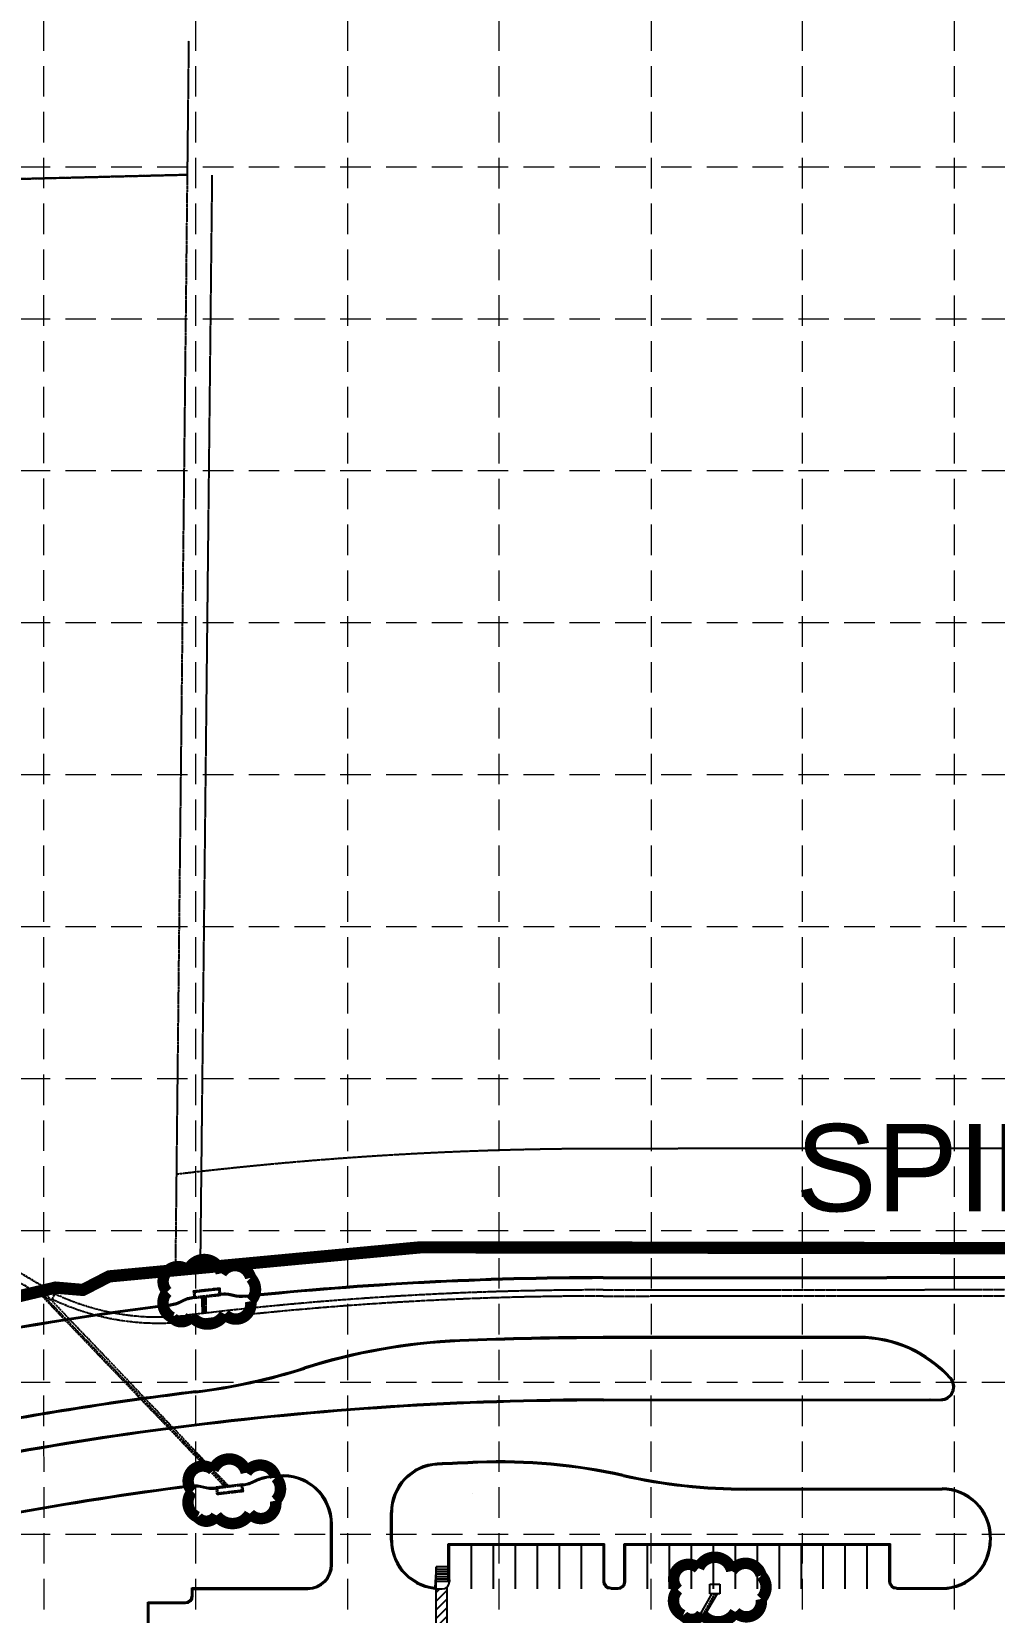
# Model space of a CAD drawing. Header units: inches. Extents: x 2412594 to 2415086, y 7034205 to 7038188.
# Drawn here: x 2413152 to 2413546, y 7036786 to 7037433 of the extents above; entities that cross this region are included whole.
import ezdxf

# ---------------------------------------------------------------- set-up
doc = ezdxf.new("R2010")
doc.units = ezdxf.units.IN
doc.header["$MEASUREMENT"] = 0
for name, pattern in [('2752-06.112 Base Storm$0$CNTRLN', [1.125, 0.75, -0.125, 0.125, -0.125]), ('ESMT', [0.32, 0.24, -0.08]), ('HIDDEN', [0.375, 0.25, -0.125]), ('PL', [1.25, 0.625, -0.125, 0.125, -0.125, 0.125, -0.125])]:
    doc.linetypes.add(name, pattern=pattern)
for name, color, linetype in [('2752-06.112 Base Storm$0$P-STORM', 11, 'Continuous'), ('GRID', 254, 'HIDDEN'), ('LEGEND', 7, 'Continuous'), ('LIMITS OF DISTURBANCE', 1, 'HIDDEN'), ('P-BLDG', 7, 'Continuous'), ('P-ESMT', 3, 'ESMT'), ('P-PVMT', 3, 'Continuous'), ('P-STRIPE', 10, 'Continuous'), ('P-UTIL-T', 3, 'Continuous'), ('PL-OFF', 3, 'PL'), ('STORM', 5, '2752-06.112 Base Storm$0$CNTRLN')]:
    doc.layers.add(name, color=color, linetype=linetype)
doc.styles.get("Standard").update_dxf_attribs({"font": 'ARIAL.TTF'})

msp = doc.modelspace()

# ---------------------------------------------------------------- hatches: boundary and pattern name
at = {"layer": 'P-STRIPE'}
h = msp.add_hatch(dxfattribs=at)
h.set_pattern_fill('ANSI31', color=252, scale=20, style=0)
h.set_pattern_definition([(45, (2413317.564, 7036744.6094), (-1.76777, 1.76777), [])])
h.paths.add_polyline_path([(2413322.06, 7036796.37, -0.184474), (2413320.06, 7036795.61), (2413319.06, 7036795.61, -0.018796), (2413317.56, 7036795.67), (2413317.56, 7036770.97, -0.047421), (2413322.06, 7036771.59)])

# ---------------------------------------------------------------- linework, layer by layer
at = {"layer": '2752-06.112 Base Storm$0$P-STORM', "color": 5}
for p, q in [((2413425.33, 7036784.61), (2413430.6, 7036793.73)), ((2413432.55, 7036793.61), (2413427.35, 7036784.61))]:
    msp.add_line(p, q, dxfattribs=at)
at = {"layer": 'GRID', "color": 252, "linetype": 'HIDDEN', "lineweight": 0, "ltscale": 50}
for p, q in [((2413157.52, 7034518.49), (2413156.89, 7038120.62)), ((2413219.18, 7034518.48), (2413219.19, 7038120.58)), ((2413281.49, 7034518.47), (2413281.43, 7038120.57)), ((2413343.26, 7034518.46), (2413343.38, 7038120.56)), ((2413405.42, 7034518.45), (2413405.8, 7038120.48)), ((2413467.54, 7034518.45), (2413467.54, 7038123.05)), ((2413529.69, 7034518.44), (2413529.69, 7038123.05)), ((2412659.63, 7037377.29), (2415021.2, 7037377.29)), ((2412659.63, 7037315.15), (2415021.2, 7037315.15)), ((2412659.63, 7037253), (2415021.2, 7037253)), ((2412659.63, 7037190.85), (2415021.2, 7037190.85)), ((2412659.63, 7037128.71), (2415021.2, 7037128.71)), ((2412659.63, 7037066.56), (2415021.2, 7037066.56)), ((2412659.63, 7037004.42), (2415021.2, 7037004.42)), ((2412659.63, 7036942.27), (2415021.2, 7036942.27)), ((2412659.63, 7036880.12), (2415021.2, 7036880.12)), ((2412659.63, 7036817.98), (2415021.2, 7036817.98))]:
    msp.add_line(p, q, dxfattribs=at)
at = {"layer": 'LEGEND', "color": 170, "ltscale": 100, "const_width": 4.66}
for points in [[(2413231.1, 7036908, 0.520567), (2413231.1, 7036908, 0.765195), (2413241.65, 7036913.31, 0.417879), (2413241.71, 7036922.86, 0.6649), (2413229.66, 7036924.7, 0.744833), (2413216.07, 7036925.84, 0.975642), (2413207.6, 7036917.1, 0.520567), (2413209.71, 7036906.56, 0.520567), (2413217.44, 7036907.26, 0.540264), (2413231.1, 7036908)], [(2413241.34, 7036826.42, 0.520567), (2413241.34, 7036826.42, 0.765195), (2413251.88, 7036831.73, 0.417879), (2413251.95, 7036841.28, 0.6649), (2413239.9, 7036843.12, 0.744833), (2413226.3, 7036844.26, 0.975642), (2413217.84, 7036835.52, 0.520567), (2413219.95, 7036824.98, 0.520567), (2413227.68, 7036825.68, 0.540264), (2413241.34, 7036826.42)], [(2413440.05, 7036786.22, 0.520567), (2413440.05, 7036786.22, 0.765195), (2413450.59, 7036791.53, 0.417879), (2413450.66, 7036801.09, 0.6649), (2413438.61, 7036802.93, 0.744833), (2413425.01, 7036804.07, 0.975642), (2413416.55, 7036795.32, 0.520567), (2413418.65, 7036784.78, 0.520567), (2413426.38, 7036785.49, 0.540264), (2413440.05, 7036786.22)]]:
    msp.add_lwpolyline(points, format="xyb", close=True, dxfattribs=at)
at = {"layer": 'LIMITS OF DISTURBANCE', "ltscale": 60, "const_width": 5}
msp.add_lwpolyline([(2414786.58, 7035859.94), (2414739.61, 7035922.32), (2414654.79, 7036041.88), (2414554.94, 7036271.98), (2414463.5, 7036453.57), (2414436.21, 7036571.18), (2414426.35, 7036933.74), (2413311.3, 7036935.34), (2413183.76, 7036923.44), (2413173.05, 7036917.91), (2413161.81, 7036918.85), (2413145.89, 7036915.1), (2413063.46, 7036887.01), (2413070.02, 7036868.29), (2413078.88, 7036845.68), (2413065.89, 7036577.29), (2413056.21, 7036041.03), (2413030.31, 7035479.11), (2413017.28, 7034895.95), (2414287.42, 7034879.34), (2414828.02, 7035457.38), (2414835.09, 7035727.38), (2414842.36, 7035789.59)], close=True, dxfattribs=at)
at = {"layer": 'P-BLDG', "color": 7}
msp.add_line((2413332.31, 7036834.54), (2413332.31, 7036834.54), dxfattribs=at)
at = {"layer": 'P-ESMT', "color": 9}
for p, q in [((2413225.85, 7037373.91), (2413221, 7036926.04)), ((2414451.49, 7036976.52), (2413385.95, 7036975.66))]:
    msp.add_line(p, q, dxfattribs=at)
msp.add_arc((2413387.14, 7035496.66), 1479, 90.04594, 96.82323, dxfattribs=at)
at = {"layer": 'P-PVMT', "color": 7}
for p, q in [((2413385.99, 7036923.16), (2413501.99, 7036923.26)), ((2413385.99, 7036922.66), (2413501.99, 7036922.76)), ((2413501.99, 7036923.26), (2413606.12, 7036923.34)), ((2413501.99, 7036922.76), (2413606.12, 7036922.84)), ((2413490.82, 7036898.74), (2413386.01, 7036898.66)), ((2413490.82, 7036898.24), (2413386.01, 7036898.16)), ((2413386.03, 7036873.16), (2413524.19, 7036873.27)), ((2413386.03, 7036872.66), (2413524.19, 7036872.77)), ((2413519.69, 7036873.27), (2413519.69, 7036873.27)), ((2413519.69, 7036872.77), (2413519.69, 7036872.77)), ((2413444.68, 7036836.71), (2413524.71, 7036836.77)), ((2413444.68, 7036836.21), (2413524.67, 7036836.27)), ((2413299.06, 7036815.61), (2413299.06, 7036826.92)), ((2413299.56, 7036815.61), (2413299.56, 7036826.92)), ((2413274.56, 7036805.56), (2413274.56, 7036822.1)), ((2413275.06, 7036805.56), (2413275.06, 7036822.1)), ((2413322.56, 7036798.61), (2413322.56, 7036814.11)), ((2413322.56, 7036814.11), (2413386.56, 7036814.11)), ((2413323.06, 7036798.61), (2413323.06, 7036813.61)), ((2413323.06, 7036798.61), (2413323.06, 7036813.61)), ((2413323.06, 7036813.61), (2413386.06, 7036813.61)), ((2413386.06, 7036798.61), (2413386.06, 7036813.61)), ((2413386.56, 7036798.61), (2413386.56, 7036814.11)), ((2413394.56, 7036798.61), (2413394.56, 7036814.11)), ((2413394.56, 7036814.11), (2413395.06, 7036814.11)), ((2413395.06, 7036814.11), (2413503.56, 7036814.11)), ((2413395.06, 7036798.61), (2413395.06, 7036813.61)), ((2413395.06, 7036813.61), (2413503.06, 7036813.61)), ((2413503.06, 7036798.61), (2413503.06, 7036813.61)), ((2413503.56, 7036798.61), (2413503.56, 7036814.11)), ((2413544.18, 7036816.77), (2413544.18, 7036815.61)), ((2413544.68, 7036816.75), (2413544.68, 7036816.77)), ((2413544.68, 7036816.75), (2413544.68, 7036815.61)), ((2413317.56, 7036804.61), (2413317.06, 7036796.21)), ((2413317.56, 7036795.67), (2413317.56, 7036804.61)), ((2413322.56, 7036804.61), (2413317.56, 7036804.61)), ((2413322.06, 7036803.61), (2413318.06, 7036803.61)), ((2413322.06, 7036802.61), (2413318.06, 7036802.61)), ((2413322.06, 7036801.61), (2413318.06, 7036801.61)), ((2413322.06, 7036800.61), (2413318.06, 7036800.61)), ((2413322.06, 7036799.61), (2413318.06, 7036799.61)), ((2413322.56, 7036804.61), (2413323.06, 7036798.61)), ((2413217.57, 7036796.06), (2413265.06, 7036796.06)), ((2413217.57, 7036792.76), (2413217.57, 7036796.06)), ((2413218.07, 7036795.56), (2413265.06, 7036795.56)), ((2413218.07, 7036792.76), (2413218.07, 7036795.56)), ((2413322.56, 7036798.61), (2413317.56, 7036798.61)), ((2413319.06, 7036795.61), (2413320.06, 7036795.61)), ((2413323.06, 7036798.61), (2413322.56, 7036798.61)), ((2413389.06, 7036796.11), (2413392.06, 7036796.11)), ((2413389.06, 7036795.61), (2413392.06, 7036795.61)), ((2413506.06, 7036796.11), (2413524.68, 7036796.11)), ((2413506.06, 7036795.61), (2413524.68, 7036795.61)), ((2413509.06, 7036795.61), (2413514.69, 7036795.61)), ((2413199.57, 7036681.26), (2413199.57, 7036790.26)), ((2413199.57, 7036790.26), (2413215.07, 7036790.26)), ((2413200.07, 7036681.76), (2413200.07, 7036789.76)), ((2413200.07, 7036789.76), (2413215.07, 7036789.76))]:
    msp.add_line(p, q, dxfattribs=at)
for points in [[(2413239.59, 7036915.51, -0.096474), (2413234.71, 7036915.89, 0.098948), (2413229.43, 7036916.29, 0.098948)], [(2413239.65, 7036915.02, -0.096495), (2413234.57, 7036915.41, 0.098948), (2413229.49, 7036915.79)], [(2413218.51, 7036915.03, 0.098947), (2413213.46, 7036913.44, -0.098909), (2413208.79, 7036911.97, -0.098947)], [(2413218.57, 7036914.53, 0.098947), (2413213.7, 7036913, -0.09884), (2413208.85, 7036911.47)], [(2413217.3, 7036837.95, -0.096479), (2413222.38, 7036837.56, 0.098948), (2413227.46, 7036837.18)], [(2413238.39, 7036838.44, 0.098947), (2413243.25, 7036839.97, -0.098819), (2413248.1, 7036841.5)], [(2413238.44, 7036837.94, 0.098947), (2413243.49, 7036839.53, -0.098891), (2413248.16, 7036841, -0.098947)], [(2413217.36, 7036837.46, -0.096468), (2413222.24, 7036837.08, 0.098948), (2413227.52, 7036836.68, 0.098948)]]:
    msp.add_lwpolyline(points, format="xyb", dxfattribs=at)
for centre, radius, start, end in [((2413387.14, 7035496.66), 1426.5, 90.04604, 95.93685), ((2413387.14, 7035496.66), 1426, 90.04604, 95.93663), ((2413387.16, 7035496.6), 1426.56, 97.18262, 105.1601), ((2413387.16, 7035496.6), 1426.06, 97.18284, 105.1601), ((2413337.77, 7036652.11), 245.5, 92.44463, 107.58718), ((2413337.77, 7036652.11), 245, 92.43819, 107.58718), ((2413387.14, 7035496.66), 1402, 90.04604, 92.44613), ((2413387.14, 7035496.66), 1401.5, 90.04604, 92.445), ((2413490.67, 7036848.24), 50.5, 41.85635, 90.04603), ((2413490.67, 7036848.24), 50, 41.85635, 90.04603), ((2413189.56, 7037119.68), 245, 276.94272, 287.58718), ((2413189.56, 7037119.68), 245.5, 276.94272, 287.58718), ((2413524.18, 7036878.27), 5.5, 270.04603, 41.85635), ((2413524.18, 7036878.27), 5, 270.04603, 41.85635), ((2413387.16, 7035496.6), 1390.06, 96.94101, 100.78936), ((2413387.16, 7035496.6), 1389.56, 96.94101, 100.78936), ((2413387.14, 7035496.66), 1376.5, 90.04603, 97.30857), ((2413387.14, 7035496.66), 1376, 90.04603, 97.30857), ((2413519.69, 7036878.27), 5, 270.04603, 270.04929), ((2413387.16, 7035496.6), 1376.56, 97.30921, 100.78936), ((2413387.16, 7035496.6), 1376.06, 97.30921, 100.78936), ((2413319.06, 7036826.92), 20, 92.92935, 180), ((2413319.06, 7036826.92), 19.5, 92.92935, 180), ((2413387.14, 7035496.66), 1352, 92.22426, 92.92935), ((2413387.14, 7035496.66), 1351.5, 92.22426, 92.92935), ((2413343.67, 7036615.77), 232.05, 77.42181, 92.22426), ((2413343.67, 7036615.77), 231.55, 77.42181, 92.22426), ((2413387.16, 7035496.6), 1352.07, 97.21695, 100.46636), ((2413387.14, 7035496.67), 1352, 95.69038, 95.90254), ((2413387.14, 7035496.67), 1351.5, 95.69038, 95.90229), ((2413255.06, 7036822.1), 20, 0, 95.69038), ((2413255.06, 7036822.1), 19.5, 0, 95.69038), ((2413444.51, 7037067.71), 231.5, 257.42181, 270.04239), ((2413444.51, 7037067.71), 231, 257.42181, 270.04239), ((2413387.16, 7035496.6), 1351.57, 97.2172, 100.46636), ((2413524.68, 7036816.77), 20, 0, 90.04239), ((2413524.68, 7036816.77), 19.5, 0, 90.04239), ((2413319.06, 7036815.61), 20, 180, 270), ((2413319.06, 7036815.61), 19.5, 180, 264.10701), ((2413524.68, 7036815.61), 20, 270, 0), ((2413524.68, 7036815.61), 19.5, 270, 0), ((2413265.06, 7036805.56), 10, 270, 0), ((2413265.06, 7036805.56), 9.5, 270, 0), ((2413215.07, 7036792.76), 3, 270, 0), ((2413215.07, 7036792.76), 2.5, 270, 0), ((2413320.06, 7036798.61), 3, 270, 0), ((2413320.06, 7036798.61), 3, 270, 0), ((2413392.06, 7036798.61), 3, 270, 0), ((2413392.06, 7036798.61), 2.5, 270, 0)]:
    msp.add_arc(centre, radius, start, end, dxfattribs=at)
at = {"layer": 'P-PVMT', "color": 7, "extrusion": (0, 0, -1)}
for centre, radius in [((-2413389.06, 7036798.61), 3), ((-2413389.06, 7036798.61), 2.5), ((-2413506.06, 7036798.61), 3), ((-2413506.06, 7036798.61), 2.5)]:
    msp.add_arc(centre, radius, 270, 0, dxfattribs=at)
at = {"layer": 'P-STRIPE', "color": 252}
for p, q in [((2413332.06, 7036795.61), (2413332.06, 7036813.61)), ((2413332.06, 7036795.61), (2413332.06, 7036813.61)), ((2413341.06, 7036795.61), (2413341.06, 7036813.61)), ((2413341.06, 7036795.61), (2413341.06, 7036813.61)), ((2413350.06, 7036795.61), (2413350.06, 7036813.61)), ((2413359.06, 7036795.61), (2413359.06, 7036813.61)), ((2413368.06, 7036795.61), (2413368.06, 7036813.61)), ((2413377.06, 7036795.61), (2413377.06, 7036813.61)), ((2413404.06, 7036795.61), (2413404.06, 7036813.61)), ((2413413.06, 7036795.61), (2413413.06, 7036813.61)), ((2413422.06, 7036795.61), (2413422.06, 7036813.61)), ((2413431.06, 7036795.61), (2413431.06, 7036813.61)), ((2413440.06, 7036795.61), (2413440.06, 7036813.61)), ((2413449.06, 7036795.61), (2413449.06, 7036813.61)), ((2413458.06, 7036795.61), (2413458.06, 7036813.61)), ((2413467.06, 7036795.61), (2413467.06, 7036813.61)), ((2413476.06, 7036795.61), (2413476.06, 7036813.61)), ((2413485.06, 7036795.61), (2413485.06, 7036813.61)), ((2413494.06, 7036795.61), (2413494.06, 7036813.61)), ((2413317.56, 7036770.97), (2413317.56, 7036795.67)), ((2413322.06, 7036771.59), (2413322.06, 7036796.37))]:
    msp.add_line(p, q, dxfattribs=at)
at = {"layer": 'PL-OFF', "color": 7}
for p, q in [((2413215.85, 7037374.02), (2413216.44, 7037428.79)), ((2412709.92, 7037361.3), (2413215.85, 7037374.02)), ((2412709.92, 7037361.3), (2413215.85, 7037374.02)), ((2412709.92, 7037361.3), (2413215.85, 7037374.02)), ((2412709.92, 7037361.3), (2413215.85, 7037374.02)), ((2413215.85, 7037374.02), (2412709.92, 7037361.3)), ((2412709.92, 7037361.3), (2413215.85, 7037374.02)), ((2413210.98, 7036924.84), (2413215.85, 7037374.02))]:
    msp.add_line(p, q, dxfattribs=at)
at = {"layer": 'STORM', "color": 5}
for p, q in [((2413230.98, 7036837.54), (2413155.76, 7036915.97)), ((2413161.73, 7036916.87), (2413160.23, 7036913.71)), ((2413231.55, 7036837.97), (2413157.29, 7036915.17)), ((2413221.92, 7036908.23), (2413221.9, 7036914.85)), ((2413223.43, 7036908.49), (2413223.46, 7036915.29)), ((2413431.68, 7036793.61), (2413425.91, 7036783.61))]:
    msp.add_line(p, q, dxfattribs=at)
at = {"layer": 'STORM', "color": 5, "linetype": '2752-06.112 Base Storm$0$CNTRLN'}
for p, q in [((2413232.48, 7036837.87), (2413156.45, 7036917.59)), ((2413222.67, 7036908.36), (2413222.64, 7036915))]:
    msp.add_line(p, q, dxfattribs=at)
at = {"layer": 'STORM', "color": 5}
for points in [[(2413094.21, 7036956.04), (2413150.87, 7036922.82), (2413154.26, 7036920.83, 0.021525), (2413161.73, 7036916.87)], [(2413092.44, 7036953.02), (2413149.1, 7036919.8), (2413152.49, 7036917.81, 0.021525), (2413160.23, 7036913.71)], [(2413160.44, 7036914.16, 0.142204), (2413216.16, 7036905.07, -0.030012), (2413386.01, 7036915.41), (2413871.88, 7036915.8)], [(2413161.52, 7036916.42, 0.142204), (2413215.85, 7036907.56, -0.030012), (2413386.01, 7036917.91), (2413871.88, 7036918.3)]]:
    msp.add_lwpolyline(points, format="xyb", dxfattribs=at)
for points in [[(2413229.15, 7036918.77, -0.002041), (2413218.22, 7036917.51), (2413218.57, 7036914.53), (2413229.49, 7036915.79)], [(2413218.78, 7036917.07), (2413219, 7036915.08, 0.001852), (2413228.94, 7036916.23), (2413228.71, 7036918.22, -0.001855)], [(2413227.8, 7036834.2, -0.002041), (2413238.73, 7036835.46), (2413238.39, 7036838.44), (2413227.46, 7036837.18)], [(2413238.18, 7036835.9), (2413237.95, 7036837.89, 0.001852), (2413228.01, 7036836.74), (2413228.24, 7036834.75, -0.001855)]]:
    msp.add_lwpolyline(points, format="xyb", close=True, dxfattribs=at)
msp.add_lwpolyline([(2413433.68, 7036797.61), (2413433.68, 7036793.61), (2413429.68, 7036793.61), (2413429.68, 7036797.61)], close=True, dxfattribs=at)
msp.add_lwpolyline([(2413433.68, 7036797.61), (2413433.68, 7036793.61), (2413429.68, 7036793.61), (2413429.68, 7036797.61)], close=True, dxfattribs=at)
msp.add_lwpolyline([(2413433.68, 7036797.61), (2413433.68, 7036793.61), (2413429.68, 7036793.61), (2413429.68, 7036797.61)], close=True, dxfattribs=at)

# ---------------------------------------------------------------- texts
at = {"layer": 'P-UTIL-T', "color": 7, "insert": (2413628.11, 7036985.77), "char_height": 35.7, "width": 407.9039, "attachment_point": 2}
msp.add_mtext(' SPINKS ROAD', dxfattribs=at)

doc.saveas('drawing.dxf')
